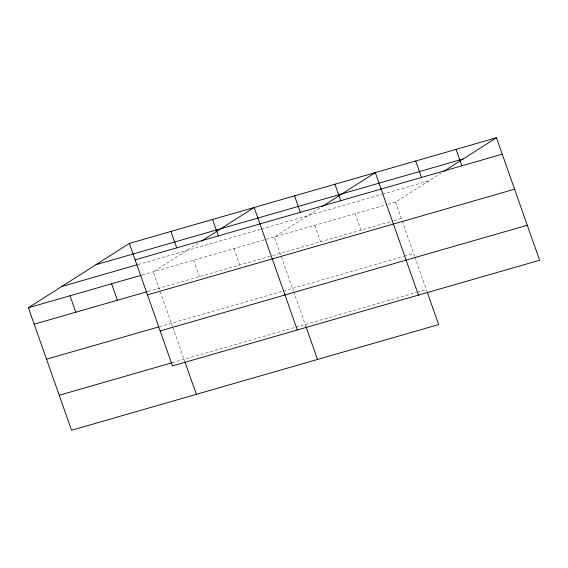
<?xml version="1.0" encoding="UTF-8"?>
<svg xmlns="http://www.w3.org/2000/svg" width="568" height="568" viewBox="0 0 568 568"><rect width="100%" height="100%" fill="white"/><g stroke="black" fill="none" stroke-linecap="round" stroke-linejoin="round"><path stroke-width="0.43" stroke-dasharray="2.84 2.13" d="M198.466 242.983L153.225 271.831L172.494 326.55M319.621 208.115L274.372 236.962L293.351 290.859M387.951 204.267L395.527 202.094L442.259 172.296M138.131 264.525L260.57 229.287M261.408 229.046L381.717 194.419M382.562 194.178L428.833 180.858M142.185 275.004L387.113 204.516M147.971 291.448L271.752 255.82M272.59 255.579L392.9 220.952M393.745 220.711L401.313 218.531M159.452 326.692L282.395 291.306M283.233 291.064L403.543 256.438M404.388 256.196L413.639 253.534M172.147 362.746L295.09 327.367M295.935 327.125L416.245 292.499M417.082 292.257L426.341 289.588M395.527 202.094L414.505 255.99M414.796 256.807L426.923 291.256M355.142 213.717L360.928 230.154M314.757 225.34L320.544 241.776M293.642 291.675L306.067 326.962M233.988 248.585L239.781 265.022M193.603 260.208L199.396 276.644M172.778 327.367L184.621 360.992"/><path stroke-width="0.85" d="M427.221 292.094L438.659 324.591L71.54 430.253L28.4 307.749L129.341 243.409L496.46 137.747L539.6 260.25L172.473 365.906L129.341 243.409M201.455 241.081L254.159 207.483L297.298 329.987M321.857 206.688L375.313 172.615L418.446 295.119M443.757 171.344L496.46 137.747M96.027 264.645L463.154 158.983M135.127 259.853L502.254 154.191M61.706 286.52L137.278 264.766M28.4 307.749L141.333 275.246M34.194 324.193L147.126 291.689M147.453 294.849L514.58 189.187M46.512 359.196L158.6 326.934M160.148 330.91L527.274 225.248M59.214 395.25L172.147 362.746M456.076 149.37L461.869 165.813M415.691 160.992L421.484 177.436M334.928 184.238L340.715 200.681M294.543 195.861L300.337 212.304M306.067 326.962L317.512 359.459M212.553 219.461L218.339 235.905M170.947 231.439L176.733 247.875M184.919 361.83L196.358 394.327M111.612 283.801L117.406 300.245M70.006 295.779L75.8 312.222"/></g></svg>
